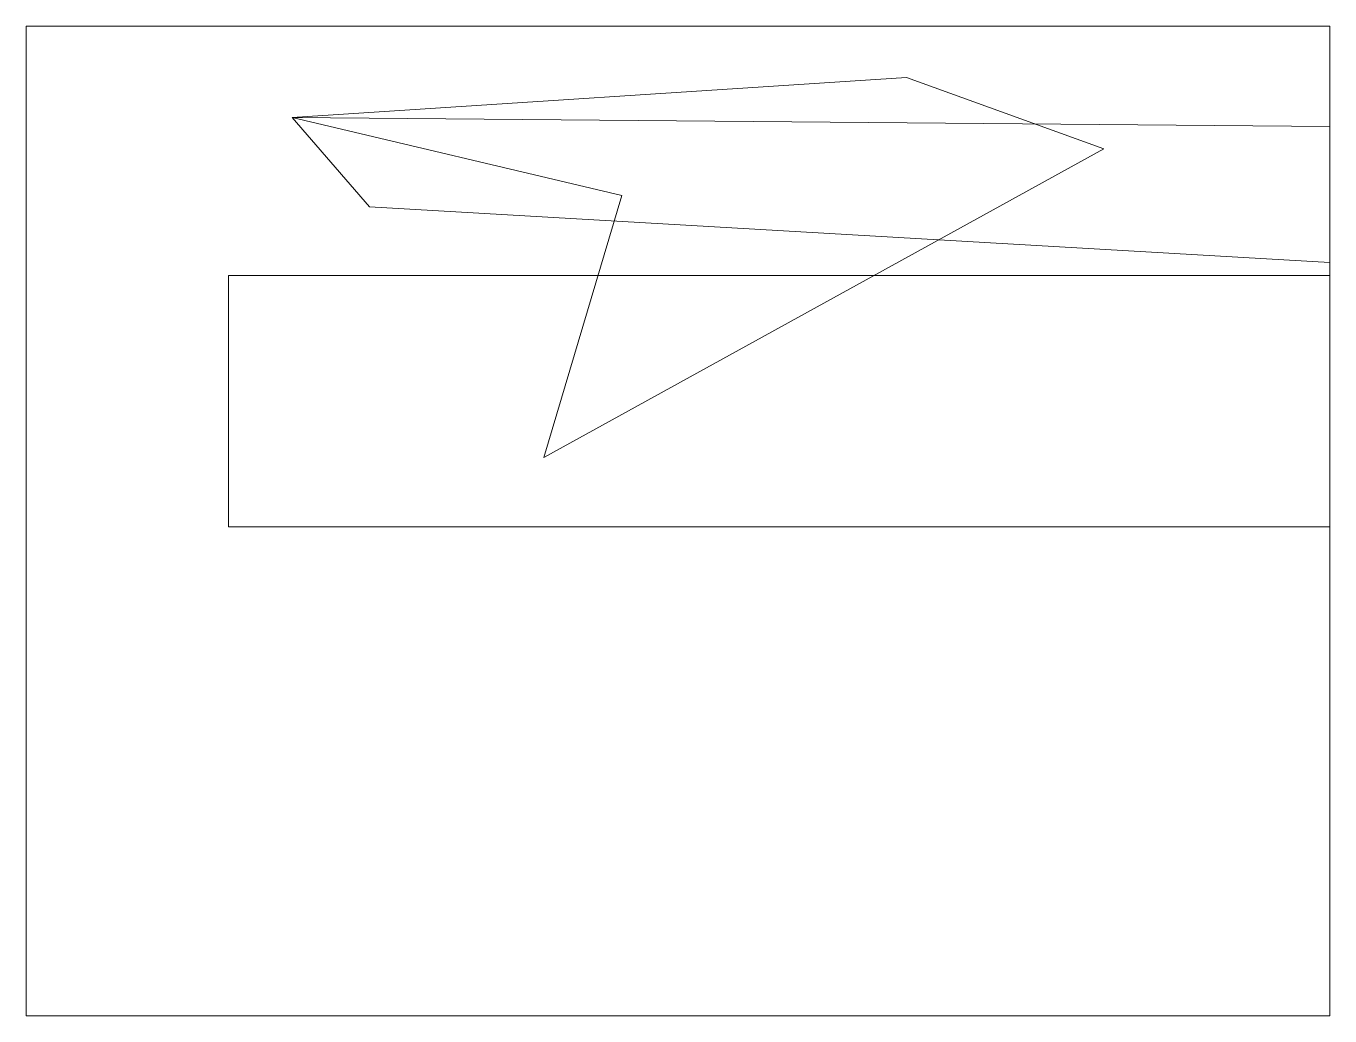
# Paper-space layout 'Layout1' of a CAD drawing. Header units: millimetres. Extents: x 26 to 231, y 20 to 176.
# The model-space entities are those that its viewports show. They can reach past a viewport. Long polylines and large blocks are cut down to what shows.
import ezdxf

# ---------------------------------------------------------------- set-up
doc = ezdxf.new("R2010")
doc.units = ezdxf.units.MM

msp = doc.modelspace()

# ---------------------------------------------------------------- linework, layer by layer
at = {"color": 1, "lineweight": 5}
for p, q in [((98.83, 79.1), (29.41, 74.58)), ((121.11, 71.03), (98.83, 79.1)), ((29.41, 74.58), (161.8, 73.4)), ((38.13, 64.47), (29.41, 74.58)), ((29.41, 74.58), (66.65, 65.76)), ((57.83, 36.18), (121.11, 71.03)), ((66.65, 65.76), (57.83, 36.18)), ((172.2, 56.72), (38.13, 64.47))]:
    msp.add_line(p, q, dxfattribs=at)
msp.add_lwpolyline([(22.2, 56.72), (172.2, 56.72), (172.2, 28.33), (22.2, 28.33)], close=True, dxfattribs=at)

psp = doc.layouts.get("Layout1")

# ---------------------------------------------------------------- viewports
at = {"layer": '0', "view_target_point": (19.65, 27.12)}
psp.add_viewport(center=(128.5, 97.5), size=(205.6, 156), view_center_point=(53.35, 1.88), view_height=111.7747, dxfattribs=at)

doc.saveas('drawing.dxf')
